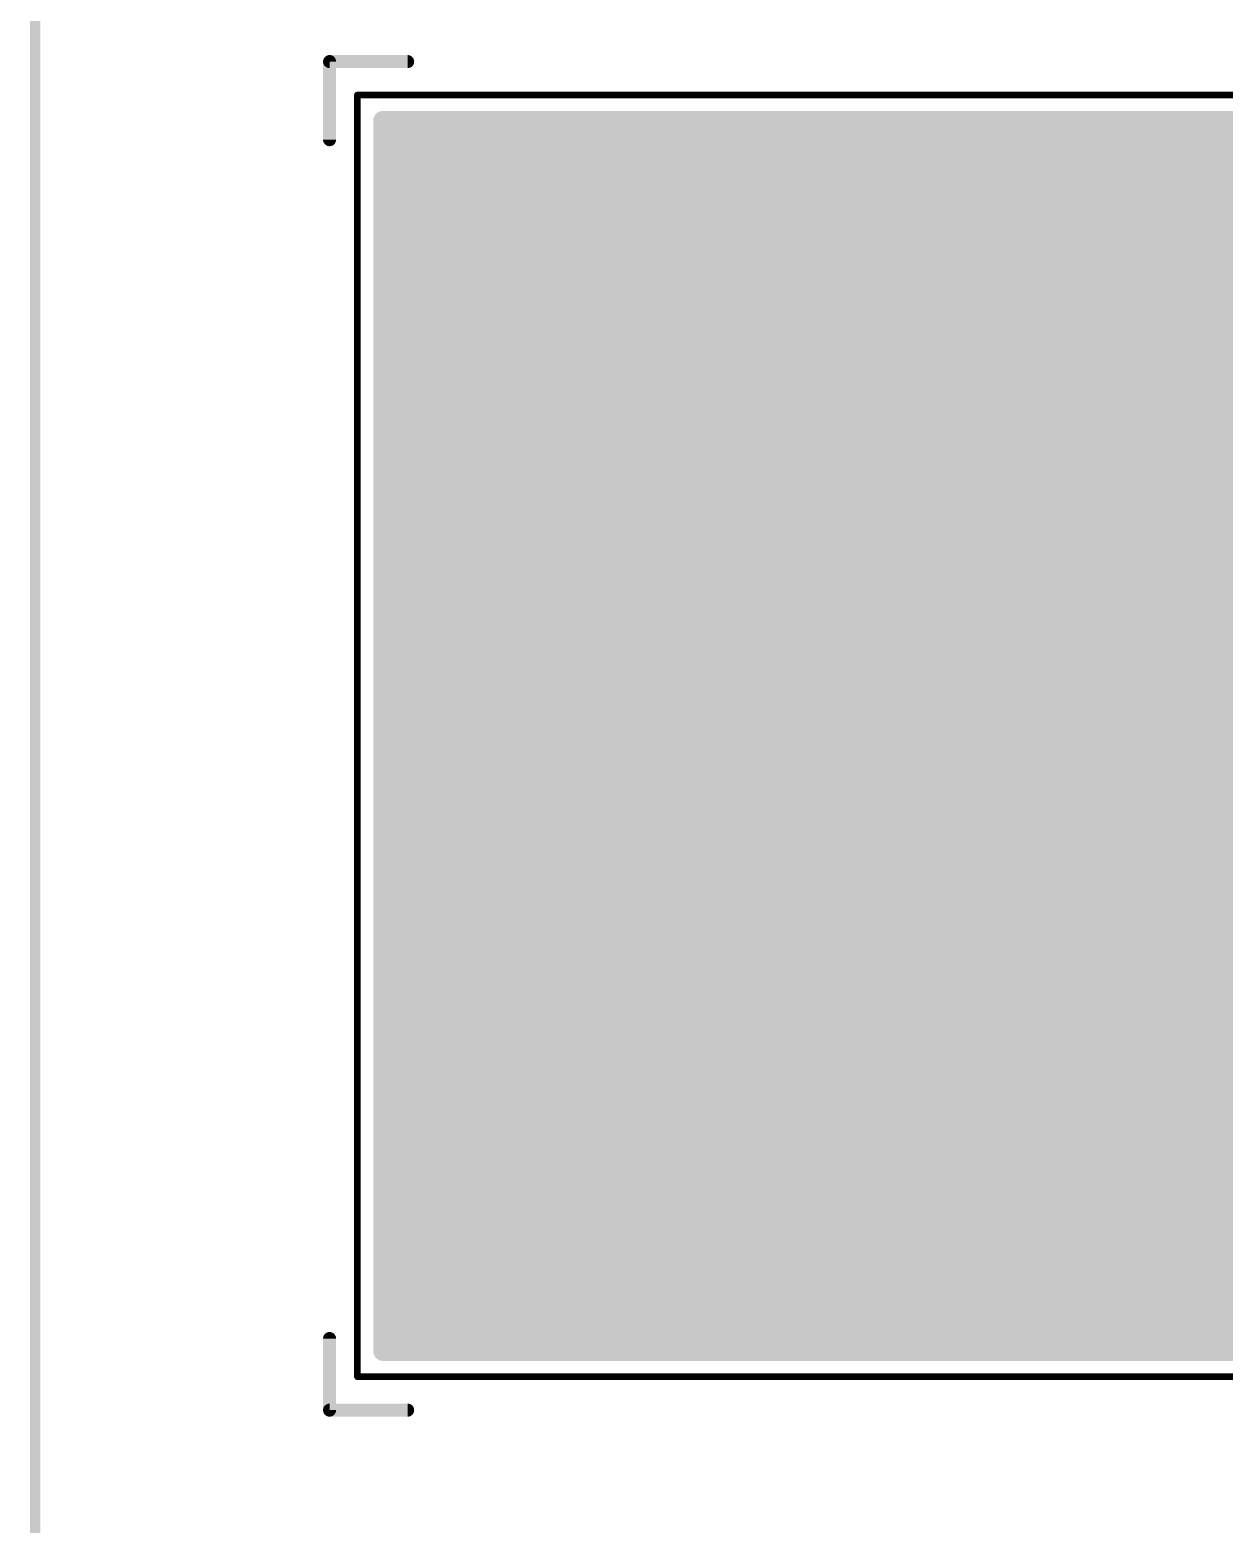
# Model space of a CAD drawing. Extents: x -36 to 36, y -94 to 86.
# Drawn here: x -35.41 to -12.1, y -18.04 to 11.1 of the extents above; entities that cross this region are included whole.
import ezdxf

# ---------------------------------------------------------------- set-up
doc = ezdxf.new("R2010")
doc.units = 0
doc.layers.add('20', color=7, linetype='CONTINUOUS')
doc.layers.add('21', color=253, linetype='CONTINUOUS')

msp = doc.modelspace()

# ---------------------------------------------------------------- linework, layer by layer
at = {"layer": '20', "const_width": 0.2032}
msp.add_lwpolyline([(-35.306, -90), (-35.306, 86.233)], dxfattribs=at)
at = {"layer": '21'}
for points, const_width in [([(-28.0355, 10.4855), (-29.5595, 10.4855)], 0.254), ([(-29.5595, 10.4855), (-29.5595, 8.9615)], 0.254), ([(-29.017, -15.167), (-29.017, 9.833)], 0.127), ([(-29.017, 9.833), (10.983, 9.833)], 0.127), ([(-28.517, -14.667), (-28.517, 9.333)], 0.381), ([(-28.517, 9.333), (5.423, 9.333)], 0.381), ([(-28.517, -14.667), (-28.517, 9.333)], 0.381), ([(-28.517, 9.333), (4.923, 9.333)], 0.381), ([(5.423, 9.144), (-28.517, 9.144)], 0.381), ([(4.923, 9.144), (-28.517, 9.144)], 0.381), ([(5.423, 8.763), (-28.517, 8.763)], 0.381), ([(4.923, 8.763), (-28.517, 8.763)], 0.381), ([(5.423, 8.382), (-28.517, 8.382)], 0.381), ([(4.923, 8.382), (-28.517, 8.382)], 0.381), ([(5.423, 8.001), (-28.517, 8.001)], 0.381), ([(4.923, 8.001), (-28.517, 8.001)], 0.381), ([(5.423, 7.62), (-28.517, 7.62)], 0.381), ([(4.923, 7.62), (-28.517, 7.62)], 0.381), ([(5.423, 7.239), (-28.517, 7.239)], 0.381), ([(4.923, 7.239), (-28.517, 7.239)], 0.381), ([(5.423, 6.858), (-28.517, 6.858)], 0.381), ([(4.923, 6.858), (-28.517, 6.858)], 0.381), ([(5.423, 6.477), (-28.517, 6.477)], 0.381), ([(4.923, 6.477), (-28.517, 6.477)], 0.381), ([(5.423, 6.096), (-28.517, 6.096)], 0.381), ([(4.923, 6.096), (-28.517, 6.096)], 0.381), ([(5.423, 5.715), (-28.517, 5.715)], 0.381), ([(4.923, 5.715), (-28.517, 5.715)], 0.381), ([(5.423, 5.334), (-28.517, 5.334)], 0.381), ([(4.923, 5.334), (-28.517, 5.334)], 0.381), ([(5.423, 4.953), (-28.517, 4.953)], 0.381), ([(4.923, 4.953), (-28.517, 4.953)], 0.381), ([(5.423, 4.572), (-28.517, 4.572)], 0.381), ([(4.923, 4.572), (-28.517, 4.572)], 0.381), ([(5.423, 4.191), (-28.517, 4.191)], 0.381), ([(4.923, 4.191), (-28.517, 4.191)], 0.381), ([(5.423, 3.81), (-28.517, 3.81)], 0.381), ([(4.923, 3.81), (-28.517, 3.81)], 0.381), ([(10.483, 3.429), (-28.517, 3.429)], 0.381), ([(4.923, 3.429), (-28.517, 3.429)], 0.381), ([(10.483, 3.048), (-28.517, 3.048)], 0.381), ([(10.483, 3.048), (-28.517, 3.048)], 0.381), ([(10.483, 2.667), (-28.517, 2.667)], 0.381), ([(10.483, 2.667), (-28.517, 2.667)], 0.381), ([(10.483, 2.286), (-28.517, 2.286)], 0.381), ([(10.483, 2.286), (-28.517, 2.286)], 0.381), ([(10.483, 1.905), (-28.517, 1.905)], 0.381), ([(10.483, 1.905), (-28.517, 1.905)], 0.381), ([(10.483, 1.524), (-28.517, 1.524)], 0.381), ([(10.483, 1.524), (-28.517, 1.524)], 0.381), ([(10.483, 1.143), (-28.517, 1.143)], 0.381), ([(10.483, 1.143), (-28.517, 1.143)], 0.381), ([(10.483, 0.762), (-28.517, 0.762)], 0.381), ([(10.483, 0.762), (-28.517, 0.762)], 0.381), ([(10.483, 0.381), (-28.517, 0.381)], 0.381), ([(10.483, 0.381), (-28.517, 0.381)], 0.381), ([(10.483, 0), (-28.517, 0)], 0.381), ([(10.483, 0), (-28.517, 0)], 0.381), ([(10.483, -0.381), (-28.517, -0.381)], 0.381), ([(10.483, -0.381), (-28.517, -0.381)], 0.381), ([(10.483, -0.762), (-28.517, -0.762)], 0.381), ([(10.483, -0.762), (-28.517, -0.762)], 0.381), ([(10.483, -1.143), (-28.517, -1.143)], 0.381), ([(10.483, -1.143), (-28.517, -1.143)], 0.381), ([(10.483, -1.524), (-28.517, -1.524)], 0.381), ([(10.483, -1.524), (-28.517, -1.524)], 0.381), ([(10.483, -1.905), (-28.517, -1.905)], 0.381), ([(10.483, -1.905), (-28.517, -1.905)], 0.381), ([(10.483, -2.286), (-28.517, -2.286)], 0.381), ([(10.483, -2.286), (-28.517, -2.286)], 0.381), ([(10.483, -2.667), (-28.517, -2.667)], 0.381), ([(10.483, -2.667), (-28.517, -2.667)], 0.381), ([(10.483, -3.048), (-28.517, -3.048)], 0.381), ([(10.483, -3.048), (-28.517, -3.048)], 0.381), ([(10.483, -3.429), (-28.517, -3.429)], 0.381), ([(10.483, -3.429), (-28.517, -3.429)], 0.381), ([(10.483, -3.81), (-28.517, -3.81)], 0.381), ([(10.483, -3.81), (-28.517, -3.81)], 0.381), ([(10.483, -4.191), (-28.517, -4.191)], 0.381), ([(10.483, -4.191), (-28.517, -4.191)], 0.381), ([(10.483, -4.572), (-28.517, -4.572)], 0.381), ([(10.483, -4.572), (-28.517, -4.572)], 0.381), ([(10.483, -4.953), (-28.517, -4.953)], 0.381), ([(10.483, -4.953), (-28.517, -4.953)], 0.381), ([(10.483, -5.334), (-28.517, -5.334)], 0.381), ([(10.483, -5.334), (-28.517, -5.334)], 0.381), ([(10.483, -5.715), (-28.517, -5.715)], 0.381), ([(10.483, -5.715), (-28.517, -5.715)], 0.381), ([(10.483, -6.096), (-28.517, -6.096)], 0.381), ([(10.483, -6.096), (-28.517, -6.096)], 0.381), ([(10.483, -6.477), (-28.517, -6.477)], 0.381), ([(10.483, -6.477), (-28.517, -6.477)], 0.381), ([(10.483, -6.858), (-28.517, -6.858)], 0.381), ([(10.483, -6.858), (-28.517, -6.858)], 0.381), ([(10.483, -7.239), (-28.517, -7.239)], 0.381), ([(10.483, -7.239), (-28.517, -7.239)], 0.381), ([(10.483, -7.62), (-28.517, -7.62)], 0.381), ([(10.483, -7.62), (-28.517, -7.62)], 0.381), ([(10.483, -8.001), (-28.517, -8.001)], 0.381), ([(10.483, -8.001), (-28.517, -8.001)], 0.381), ([(10.483, -8.382), (-28.517, -8.382)], 0.381), ([(10.483, -8.382), (-28.517, -8.382)], 0.381), ([(10.483, -8.763), (-28.517, -8.763)], 0.381), ([(10.483, -8.763), (-28.517, -8.763)], 0.381), ([(10.483, -9.144), (-28.517, -9.144)], 0.381), ([(10.483, -9.144), (-28.517, -9.144)], 0.381), ([(10.483, -9.525), (-28.517, -9.525)], 0.381), ([(10.483, -9.525), (-28.517, -9.525)], 0.381), ([(10.483, -9.906), (-28.517, -9.906)], 0.381), ([(10.483, -9.906), (-28.517, -9.906)], 0.381), ([(10.483, -10.287), (-28.517, -10.287)], 0.381), ([(10.483, -10.287), (-28.517, -10.287)], 0.381), ([(10.483, -10.668), (-28.517, -10.668)], 0.381), ([(10.483, -10.668), (-28.517, -10.668)], 0.381), ([(10.483, -11.049), (-28.517, -11.049)], 0.381), ([(10.483, -11.049), (-28.517, -11.049)], 0.381), ([(10.483, -11.43), (-28.517, -11.43)], 0.381), ([(10.483, -11.43), (-28.517, -11.43)], 0.381), ([(10.483, -11.811), (-28.517, -11.811)], 0.381), ([(10.483, -11.811), (-28.517, -11.811)], 0.381), ([(10.483, -12.192), (-28.517, -12.192)], 0.381), ([(10.483, -12.192), (-28.517, -12.192)], 0.381), ([(10.483, -12.573), (-28.517, -12.573)], 0.381), ([(10.483, -12.573), (-28.517, -12.573)], 0.381), ([(10.483, -12.954), (-28.517, -12.954)], 0.381), ([(10.483, -12.954), (-28.517, -12.954)], 0.381), ([(10.483, -13.335), (-28.517, -13.335)], 0.381), ([(10.483, -13.335), (-28.517, -13.335)], 0.381), ([(10.483, -13.716), (-28.517, -13.716)], 0.381), ([(10.483, -13.716), (-28.517, -13.716)], 0.381), ([(10.483, -14.097), (-28.517, -14.097)], 0.381), ([(10.483, -14.097), (-28.517, -14.097)], 0.381), ([(-29.5595, -14.4225), (-29.5595, -15.8195)], 0.254), ([(10.483, -14.478), (-28.517, -14.478)], 0.381), ([(10.483, -14.478), (-28.517, -14.478)], 0.381), ([(10.483, -14.667), (-28.517, -14.667)], 0.381), ([(10.483, -14.667), (-28.517, -14.667)], 0.381), ([(10.983, -15.167), (-29.017, -15.167)], 0.127), ([(-29.5595, -15.8195), (-28.0355, -15.8195)], 0.254)]:
    msp.add_lwpolyline(points, dxfattribs=dict(at, const_width=const_width))
for points, const_width in [([(-29.5595, 10.549, 1), (-29.5595, 10.422)], 0.127), ([(-29.496, 10.4855, 1), (-29.623, 10.4855)], 0.127), ([(-28.0355, 10.422, 1), (-28.0355, 10.549)], 0.127), ([(-29.017, 9.8648, 1), (-29.017, 9.8012)], 0.0635), ([(-28.9853, 9.833, 1), (-29.0488, 9.833)], 0.0635), ([(-28.4218, 9.333, 1), (-28.6123, 9.333)], 0.1905), ([(-28.4218, 9.333, 1), (-28.6123, 9.333)], 0.1905), ([(-28.517, 9.4283, 1), (-28.517, 9.2378)], 0.1905), ([(-28.517, 9.4283, 1), (-28.517, 9.2378)], 0.1905), ([(-28.517, 9.2393, 1), (-28.517, 9.0488)], 0.1905), ([(-28.517, 9.2393, 1), (-28.517, 9.0488)], 0.1905), ([(-29.623, 8.9615, 1), (-29.496, 8.9615)], 0.127), ([(-28.517, 8.8582, 1), (-28.517, 8.6677)], 0.1905), ([(-28.517, 8.8582, 1), (-28.517, 8.6677)], 0.1905), ([(-28.517, 8.4772, 1), (-28.517, 8.2867)], 0.1905), ([(-28.517, 8.4772, 1), (-28.517, 8.2867)], 0.1905), ([(-28.517, 8.0963, 1), (-28.517, 7.9058)], 0.1905), ([(-28.517, 8.0963, 1), (-28.517, 7.9058)], 0.1905), ([(-28.517, 7.7153, 1), (-28.517, 7.5248)], 0.1905), ([(-28.517, 7.7153, 1), (-28.517, 7.5248)], 0.1905), ([(-28.517, 7.3343, 1), (-28.517, 7.1438)], 0.1905), ([(-28.517, 7.3343, 1), (-28.517, 7.1438)], 0.1905), ([(-28.517, 6.9533, 1), (-28.517, 6.7628)], 0.1905), ([(-28.517, 6.9533, 1), (-28.517, 6.7628)], 0.1905), ([(-28.517, 6.5723, 1), (-28.517, 6.3818)], 0.1905), ([(-28.517, 6.5723, 1), (-28.517, 6.3818)], 0.1905), ([(-28.517, 6.1913, 1), (-28.517, 6.0008)], 0.1905), ([(-28.517, 6.1913, 1), (-28.517, 6.0008)], 0.1905), ([(-28.517, 5.8102, 1), (-28.517, 5.6197)], 0.1905), ([(-28.517, 5.8102, 1), (-28.517, 5.6197)], 0.1905), ([(-28.517, 5.4293, 1), (-28.517, 5.2388)], 0.1905), ([(-28.517, 5.4293, 1), (-28.517, 5.2388)], 0.1905), ([(-28.517, 5.0483, 1), (-28.517, 4.8578)], 0.1905), ([(-28.517, 5.0483, 1), (-28.517, 4.8578)], 0.1905), ([(-28.517, 4.6673, 1), (-28.517, 4.4768)], 0.1905), ([(-28.517, 4.6673, 1), (-28.517, 4.4768)], 0.1905), ([(-28.517, 4.2862, 1), (-28.517, 4.0957)], 0.1905), ([(-28.517, 4.2862, 1), (-28.517, 4.0957)], 0.1905), ([(-28.517, 3.9053, 1), (-28.517, 3.7147)], 0.1905), ([(-28.517, 3.9053, 1), (-28.517, 3.7147)], 0.1905), ([(-28.517, 3.5243, 1), (-28.517, 3.3338)], 0.1905), ([(-28.517, 3.5243, 1), (-28.517, 3.3338)], 0.1905), ([(-28.517, 3.1433, 1), (-28.517, 2.9527)], 0.1905), ([(-28.517, 3.1433, 1), (-28.517, 2.9527)], 0.1905), ([(-28.517, 2.7623, 1), (-28.517, 2.5718)], 0.1905), ([(-28.517, 2.7623, 1), (-28.517, 2.5718)], 0.1905), ([(-28.517, 2.3813, 1), (-28.517, 2.1907)], 0.1905), ([(-28.517, 2.3813, 1), (-28.517, 2.1907)], 0.1905), ([(-28.517, 2.0002, 1), (-28.517, 1.8097)], 0.1905), ([(-28.517, 2.0002, 1), (-28.517, 1.8097)], 0.1905), ([(-28.517, 1.6193, 1), (-28.517, 1.4287)], 0.1905), ([(-28.517, 1.6193, 1), (-28.517, 1.4287)], 0.1905), ([(-28.517, 1.2383, 1), (-28.517, 1.0477)], 0.1905), ([(-28.517, 1.2383, 1), (-28.517, 1.0477)], 0.1905), ([(-28.517, 0.8573, 1), (-28.517, 0.6667)], 0.1905), ([(-28.517, 0.8573, 1), (-28.517, 0.6667)], 0.1905), ([(-28.517, 0.4763, 1), (-28.517, 0.2858)], 0.1905), ([(-28.517, 0.4763, 1), (-28.517, 0.2858)], 0.1905), ([(-28.517, 0.0953, 1), (-28.517, -0.0953)], 0.1905), ([(-28.517, 0.0953, 1), (-28.517, -0.0953)], 0.1905), ([(-28.517, -0.2858, 1), (-28.517, -0.4763)], 0.1905), ([(-28.517, -0.2858, 1), (-28.517, -0.4763)], 0.1905), ([(-28.517, -0.6667, 1), (-28.517, -0.8573)], 0.1905), ([(-28.517, -0.6667, 1), (-28.517, -0.8573)], 0.1905), ([(-28.517, -1.0477, 1), (-28.517, -1.2383)], 0.1905), ([(-28.517, -1.0477, 1), (-28.517, -1.2383)], 0.1905), ([(-28.517, -1.4287, 1), (-28.517, -1.6193)], 0.1905), ([(-28.517, -1.4287, 1), (-28.517, -1.6193)], 0.1905), ([(-28.517, -1.8097, 1), (-28.517, -2.0002)], 0.1905), ([(-28.517, -1.8097, 1), (-28.517, -2.0002)], 0.1905), ([(-28.517, -2.1907, 1), (-28.517, -2.3813)], 0.1905), ([(-28.517, -2.1907, 1), (-28.517, -2.3813)], 0.1905), ([(-28.517, -2.5718, 1), (-28.517, -2.7623)], 0.1905), ([(-28.517, -2.5718, 1), (-28.517, -2.7623)], 0.1905), ([(-28.517, -2.9527, 1), (-28.517, -3.1433)], 0.1905), ([(-28.517, -2.9527, 1), (-28.517, -3.1433)], 0.1905), ([(-28.517, -3.3338, 1), (-28.517, -3.5243)], 0.1905), ([(-28.517, -3.3338, 1), (-28.517, -3.5243)], 0.1905), ([(-28.517, -3.7147, 1), (-28.517, -3.9053)], 0.1905), ([(-28.517, -3.7147, 1), (-28.517, -3.9053)], 0.1905), ([(-28.517, -4.0957, 1), (-28.517, -4.2862)], 0.1905), ([(-28.517, -4.0957, 1), (-28.517, -4.2862)], 0.1905), ([(-28.517, -4.4768, 1), (-28.517, -4.6673)], 0.1905), ([(-28.517, -4.4768, 1), (-28.517, -4.6673)], 0.1905), ([(-28.517, -4.8578, 1), (-28.517, -5.0483)], 0.1905), ([(-28.517, -4.8578, 1), (-28.517, -5.0483)], 0.1905), ([(-28.517, -5.2388, 1), (-28.517, -5.4293)], 0.1905), ([(-28.517, -5.2388, 1), (-28.517, -5.4293)], 0.1905), ([(-28.517, -5.6197, 1), (-28.517, -5.8102)], 0.1905), ([(-28.517, -5.6197, 1), (-28.517, -5.8102)], 0.1905), ([(-28.517, -6.0008, 1), (-28.517, -6.1913)], 0.1905), ([(-28.517, -6.0008, 1), (-28.517, -6.1913)], 0.1905), ([(-28.517, -6.3818, 1), (-28.517, -6.5723)], 0.1905), ([(-28.517, -6.3818, 1), (-28.517, -6.5723)], 0.1905), ([(-28.517, -6.7628, 1), (-28.517, -6.9533)], 0.1905), ([(-28.517, -6.7628, 1), (-28.517, -6.9533)], 0.1905), ([(-28.517, -7.1438, 1), (-28.517, -7.3343)], 0.1905), ([(-28.517, -7.1438, 1), (-28.517, -7.3343)], 0.1905), ([(-28.517, -7.5248, 1), (-28.517, -7.7153)], 0.1905), ([(-28.517, -7.5248, 1), (-28.517, -7.7153)], 0.1905), ([(-28.517, -7.9058, 1), (-28.517, -8.0963)], 0.1905), ([(-28.517, -7.9058, 1), (-28.517, -8.0963)], 0.1905), ([(-28.517, -8.2867, 1), (-28.517, -8.4772)], 0.1905), ([(-28.517, -8.2867, 1), (-28.517, -8.4772)], 0.1905), ([(-28.517, -8.6677, 1), (-28.517, -8.8582)], 0.1905), ([(-28.517, -8.6677, 1), (-28.517, -8.8582)], 0.1905), ([(-28.517, -9.0488, 1), (-28.517, -9.2393)], 0.1905), ([(-28.517, -9.0488, 1), (-28.517, -9.2393)], 0.1905), ([(-28.517, -9.4298, 1), (-28.517, -9.6203)], 0.1905), ([(-28.517, -9.4298, 1), (-28.517, -9.6203)], 0.1905), ([(-28.517, -9.8108, 1), (-28.517, -10.0013)], 0.1905), ([(-28.517, -9.8108, 1), (-28.517, -10.0013)], 0.1905), ([(-28.517, -10.1918, 1), (-28.517, -10.3823)], 0.1905), ([(-28.517, -10.1918, 1), (-28.517, -10.3823)], 0.1905), ([(-28.517, -10.5728, 1), (-28.517, -10.7633)], 0.1905), ([(-28.517, -10.5728, 1), (-28.517, -10.7633)], 0.1905), ([(-28.517, -10.9538, 1), (-28.517, -11.1443)], 0.1905), ([(-28.517, -10.9538, 1), (-28.517, -11.1443)], 0.1905), ([(-28.517, -11.3347, 1), (-28.517, -11.5252)], 0.1905), ([(-28.517, -11.3347, 1), (-28.517, -11.5252)], 0.1905), ([(-28.517, -11.7157, 1), (-28.517, -11.9062)], 0.1905), ([(-28.517, -11.7157, 1), (-28.517, -11.9062)], 0.1905), ([(-28.517, -12.0968, 1), (-28.517, -12.2873)], 0.1905), ([(-28.517, -12.0968, 1), (-28.517, -12.2873)], 0.1905), ([(-28.517, -12.4778, 1), (-28.517, -12.6683)], 0.1905), ([(-28.517, -12.4778, 1), (-28.517, -12.6683)], 0.1905), ([(-28.517, -12.8588, 1), (-28.517, -13.0493)], 0.1905), ([(-28.517, -12.8588, 1), (-28.517, -13.0493)], 0.1905), ([(-28.517, -13.2398, 1), (-28.517, -13.4303)], 0.1905), ([(-28.517, -13.2398, 1), (-28.517, -13.4303)], 0.1905), ([(-28.517, -13.6208, 1), (-28.517, -13.8113)], 0.1905), ([(-28.517, -13.6208, 1), (-28.517, -13.8113)], 0.1905), ([(-28.517, -14.0018, 1), (-28.517, -14.1923)], 0.1905), ([(-28.517, -14.0018, 1), (-28.517, -14.1923)], 0.1905), ([(-29.496, -14.4225, 1), (-29.623, -14.4225)], 0.127), ([(-28.6123, -14.667, 1), (-28.4218, -14.667)], 0.1905), ([(-28.6123, -14.667, 1), (-28.4218, -14.667)], 0.1905), ([(-28.517, -14.3828, 1), (-28.517, -14.5733)], 0.1905), ([(-28.517, -14.3828, 1), (-28.517, -14.5733)], 0.1905), ([(-28.517, -14.5717, 1), (-28.517, -14.7622)], 0.1905), ([(-28.517, -14.5717, 1), (-28.517, -14.7622)], 0.1905), ([(-29.017, -15.1353, 1), (-29.017, -15.1988)], 0.0635), ([(-29.0488, -15.167, 1), (-28.9853, -15.167)], 0.0635), ([(-29.5595, -15.756, 1), (-29.5595, -15.883)], 0.127), ([(-28.0355, -15.883, 1), (-28.0355, -15.756)], 0.127), ([(-29.623, -15.8195, 1), (-29.496, -15.8195)], 0.127)]:
    msp.add_lwpolyline(points, format="xyb", dxfattribs=dict(at, const_width=const_width))

doc.saveas('drawing.dxf')
